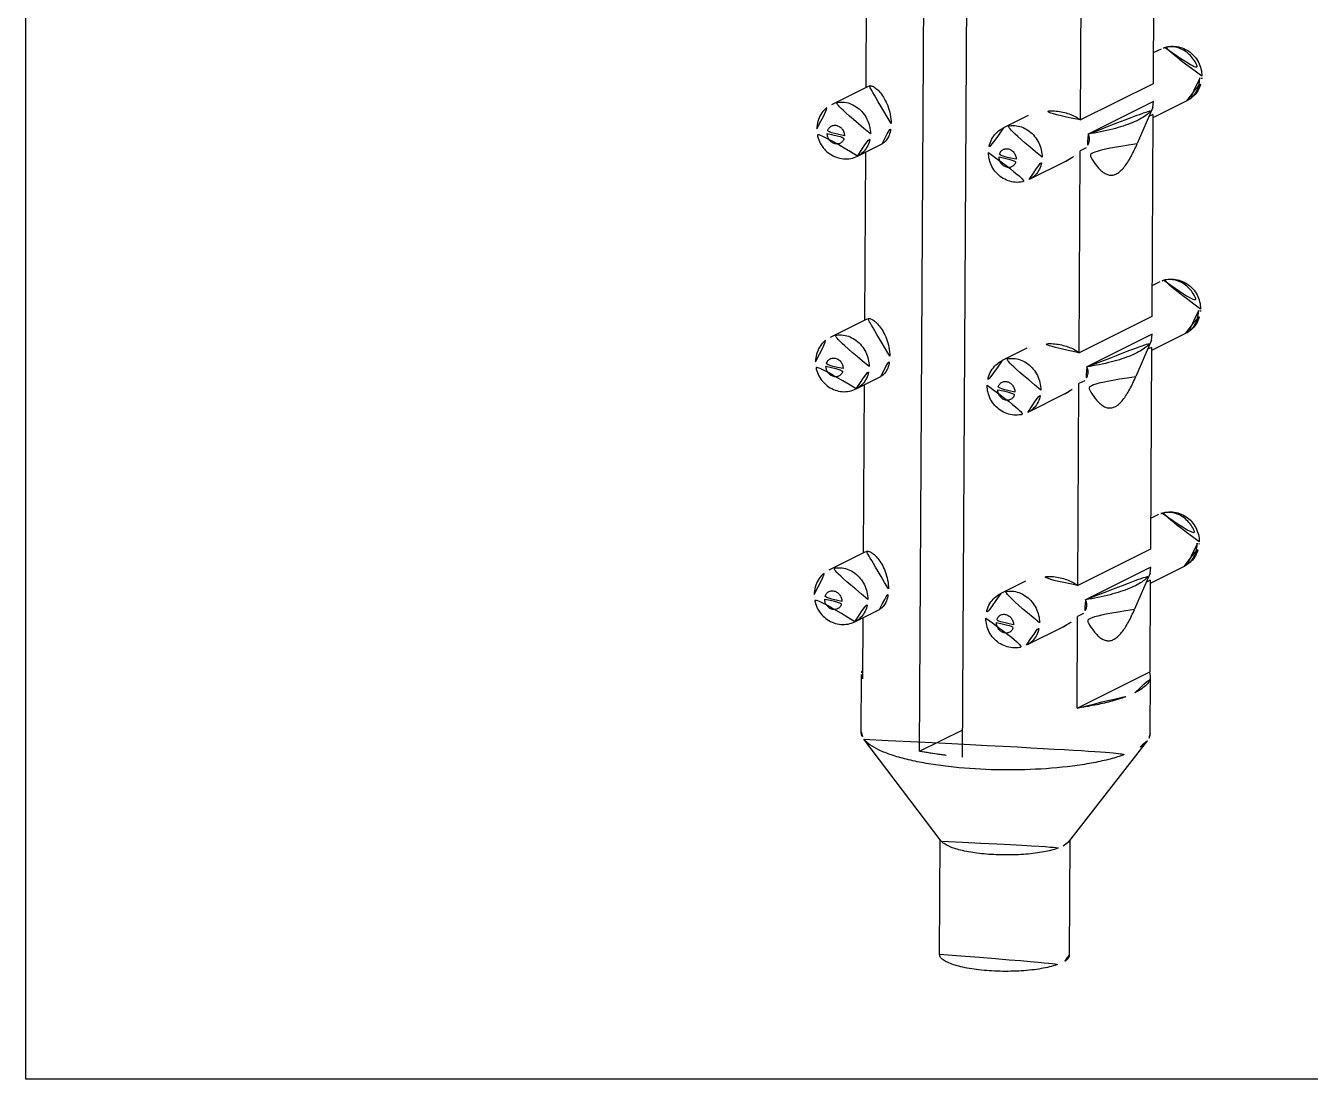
# Model space of a CAD drawing. Extents: x 16296675204 to 16296683393, y -37409618576 to -37409617244.
# Drawn here: x 16296675477.9 to 16296675504.55, y -37409618201.22 to -37409618179.35 of the extents above; entities that cross this region are included whole.
import ezdxf

# ---------------------------------------------------------------- set-up
doc = ezdxf.new("R2010")
doc.units = 0
doc.header["$LTSCALE"] = 10
doc.header["$MEASUREMENT"] = 0
doc.layers.get('0').update_dxf_attribs({"linetype": 'CONTINUOUS'})
doc.layers.add('02___PRT_ALL_AXES', color=7, linetype='CONTINUOUS')

msp = doc.modelspace()

# ---------------------------------------------------------------- linework, layer by layer
at = {"color": 7, "linetype": 'Continuous'}
for p, q in [((16296675496.44652, -37409618194.410088), (16296675496.611059, -37409618165.132957)), ((16296675497.33736, -37409618194.531776), (16296675497.50189, -37409618165.254646)), ((16296675501.30208, -37409618180.925743), (16296675499.94623, -37409618181.60347)), ((16296675501.28735, -37409618181.049347), (16296675501.30208, -37409618180.925743)), ((16296675501.287371, -37409618181.049187), (16296675500.962191, -37409618181.800568)), ((16296675501.286631, -37409618181.196327), (16296675501.20632, -37409618181.236473)), ((16296675499.90029, -37409618181.889297), (16296675499.779909, -37409618181.949471)), ((16296675501.274929, -37409618185.756943), (16296675499.919081, -37409618186.434677)), ((16296675501.26022, -37409618185.880402), (16296675500.93504, -37409618186.631767)), ((16296675501.260201, -37409618185.880569), (16296675501.274929, -37409618185.756943)), ((16296675501.25948, -37409618186.027527), (16296675501.179171, -37409618186.06768)), ((16296675499.873131, -37409618186.720512), (16296675499.75276, -37409618186.780693)), ((16296675501.24778, -37409618190.588158), (16296675499.89193, -37409618191.265892)), ((16296675501.23307, -37409618190.711609), (16296675500.907881, -37409618191.46299)), ((16296675501.233049, -37409618190.711777), (16296675501.24778, -37409618190.588158)), ((16296675501.23233, -37409618190.858742), (16296675501.15202, -37409618190.898888)), ((16296675499.84598, -37409618191.55172), (16296675499.725611, -37409618191.611893)), ((16296675495.241249, -37409618192.816032), (16296675495.26074, -37409618192.905312)), ((16296675499.71492, -37409618193.513786), (16296675501.22164, -37409618192.760643)), ((16296675501.24114, -37409618192.849907), (16296675501.22164, -37409618192.760643)), ((16296675496.44652, -37409618194.410088), (16296675497.340549, -37409618193.963203))]:
    msp.add_line(p, q, dxfattribs=at)
msp.add_lwpolyline([(16296675531.21262, -37409618201.218651), (16296675477.89625, -37409618201.218651), (16296675477.89625, -37409618118.878937), (16296675531.21262, -37409618118.878937)], close=True)
for centre, radius, start, end in [((16296675501.656969, -37409618180.238068), 0.447859, 105.0907784, 116.5407124), ((16296675501.627081, -37409618180.44368), 0.632541, 359.6900716, 3.3253834), ((16296675501.698811, -37409618180.397263), 0.604471, 354.7316924, 359.6765207), ((16296675501.62982, -37409618185.069283), 0.447859, 105.0907784, 116.5407124), ((16296675501.59993, -37409618185.274887), 0.632541, 359.6900716, 3.3253834), ((16296675501.671659, -37409618185.22847), 0.604471, 354.7316924, 359.6765207), ((16296675501.602671, -37409618189.90049), 0.447859, 105.0907784, 116.5407124), ((16296675501.572781, -37409618190.106102), 0.632541, 359.6900716, 3.3253834), ((16296675501.64451, -37409618190.059677), 0.604471, 354.7316924, 359.6765207)]:
    msp.add_arc(centre, radius, start, end, dxfattribs=at)
for points, knots in [([(16296675502.30328, -37409618180.400673), (16296675502.30356, -37409618180.350067), (16296675502.29137, -37409618180.248222), (16296675502.237009, -37409618180.104691), (16296675502.14991, -37409618179.978233), (16296675502.035139, -37409618179.876678), (16296675501.899111, -37409618179.806931), (16296675501.75005, -37409618179.774422), (16296675501.598021, -37409618179.78241), (16296675501.501659, -37409618179.815002), (16296675501.45685, -37409618179.837402)], [0, 0, 0, 0, 0.125412163, 0.251172451, 0.376846193, 0.502210914, 0.627115299, 0.751613101, 0.875868664, 1, 1, 1, 1]), ([(16296675501.540371, -37409618179.805656), (16296675501.579519, -37409618179.795097), (16296675501.66217, -37409618179.784409), (16296675501.78768, -37409618179.800743), (16296675501.90941, -37409618179.847878), (16296675502.059071, -37409618179.948753), (16296675502.203341, -37409618180.133324), (16296675502.253269, -37409618180.315536), (16296675502.25856, -37409618180.40699)], [0, 0, 0, 0, 0.114836293, 0.232872755, 0.355002748, 0.481207114, 0.740522847, 1, 1, 1, 1]), ([(16296675501.99338, -37409618180.910767), (16296675502.03611, -37409618180.88942), (16296675502.11636, -37409618180.835167), (16296675502.211451, -37409618180.725693), (16296675502.27598, -37409618180.595543), (16296675502.29632, -37409618180.500633), (16296675502.30073, -37409618180.452759)], [0, 0, 0, 0, 0.24938222, 0.499005027, 0.74905058, 1, 1, 1, 1]), ([(16296675502.259621, -37409618180.447113), (16296675502.25934, -37409618180.496307), (16296675502.24737, -37409618180.593323), (16296675502.19401, -37409618180.727028), (16296675502.108601, -37409618180.837593), (16296675502.033409, -37409618180.890747), (16296675501.99338, -37409618180.910767)], [0, 0, 0, 0, 0.26305497, 0.516337838, 0.760764768, 1, 1, 1, 1]), ([(16296675495.42535, -37409618181.595322), (16296675495.42564, -37409618181.543953), (16296675495.413441, -37409618181.439857), (16296675495.360121, -37409618181.291931), (16296675495.27511, -37409618181.159477), (16296675495.164, -37409618181.051376), (16296675495.033951, -37409618180.97496), (16296675494.893379, -37409618180.93573), (16296675494.751921, -37409618180.936951), (16296675494.66309, -37409618180.96537), (16296675494.622589, -37409618180.985626)], [0, 0, 0, 0, 0.129451959, 0.261224906, 0.393027892, 0.522644409, 0.648310085, 0.769235401, 0.885888901, 1, 1, 1, 1]), ([(16296675494.312691, -37409618181.49572), (16296675494.31299, -37409618181.443321), (16296675494.327209, -37409618181.338226), (16296675494.389469, -37409618181.192329), (16296675494.489059, -37409618181.069191), (16296675494.576031, -37409618181.008888), (16296675494.622589, -37409618180.985619)], [0, 0, 0, 0, 0.250995241, 0.50113091, 0.750689667, 1, 1, 1, 1]), ([(16296675499.94623, -37409618181.60347), (16296675500.11731, -37409618181.575607), (16296675500.361679, -37409618181.527077), (16296675500.665119, -37409618181.440163), (16296675500.853559, -37409618181.372269), (16296675501.011641, -37409618181.299461), (16296675501.137871, -37409618181.222397), (16296675501.23123, -37409618181.141701), (16296675501.27405, -37409618181.079903), (16296675501.287279, -37409618181.049347)], [0, 0, 0, 0, 0.349334638, 0.501144104, 0.635835368, 0.752632332, 0.851368115, 0.932906752, 1, 1, 1, 1]), ([(16296675494.8873, -37409618181.637482), (16296675494.887449, -37409618181.611832), (16296675494.87816, -37409618181.559776), (16296675494.839729, -37409618181.491463), (16296675494.781879, -37409618181.44062), (16296675494.712259, -37409618181.415077), (16296675494.640791, -37409618181.420021), (16296675494.5797, -37409618181.455978), (16296675494.539841, -37409618181.516144), (16296675494.531111, -37409618181.564323), (16296675494.53097, -37409618181.588799)], [0, 0, 0, 0, 0.13222119, 0.266287333, 0.39709956, 0.521213518, 0.638907507, 0.754510424, 0.873783701, 1, 1, 1, 1]), ([(16296675498.185921, -37409618181.472397), (16296675498.13937, -37409618181.495667), (16296675498.052401, -37409618181.555962), (16296675497.95281, -37409618181.679108), (16296675497.890551, -37409618181.824997), (16296675497.876329, -37409618181.930099), (16296675497.87603, -37409618181.982498)], [0, 0, 0, 0, 0.249297278, 0.498857891, 0.749003889, 1, 1, 1, 1]), ([(16296675498.988689, -37409618182.0821), (16296675498.988979, -37409618182.030731), (16296675498.97678, -37409618181.926643), (16296675498.92346, -37409618181.778709), (16296675498.838449, -37409618181.646263), (16296675498.727341, -37409618181.538147), (16296675498.59729, -37409618181.461739), (16296675498.45672, -37409618181.422508), (16296675498.31526, -37409618181.423729), (16296675498.226431, -37409618181.452148), (16296675498.18593, -37409618181.472397)], [0, 0, 0, 0, 0.129451958, 0.261224906, 0.393027891, 0.522644409, 0.648310085, 0.769235401, 0.885888901, 1, 1, 1, 1]), ([(16296675495.159121, -37409618182.05899), (16296675495.114321, -37409618182.08139), (16296675495.01795, -37409618182.113983), (16296675494.86591, -37409618182.121971), (16296675494.716829, -37409618182.089447), (16296675494.58079, -37409618182.019676), (16296675494.466009, -37409618181.918121), (16296675494.378941, -37409618181.791656), (16296675494.324579, -37409618181.64814), (16296675494.31241, -37409618181.546318), (16296675494.312691, -37409618181.49572)], [0, 0, 0, 0, 0.124126653, 0.248392657, 0.372910641, 0.497833568, 0.623206885, 0.748876612, 0.874606125, 1, 1, 1, 1]), ([(16296675494.53097, -37409618181.588799), (16296675494.530821, -37409618181.614441), (16296675494.54011, -37409618181.666496), (16296675494.578541, -37409618181.734818), (16296675494.636391, -37409618181.78566), (16296675494.706011, -37409618181.811203), (16296675494.777479, -37409618181.806259), (16296675494.83856, -37409618181.770287), (16296675494.878429, -37409618181.710136), (16296675494.887171, -37409618181.661957), (16296675494.8873, -37409618181.637482)], [0, 0, 0, 0, 0.13222119, 0.266287333, 0.39709956, 0.521213518, 0.638907507, 0.754510424, 0.873783701, 1, 1, 1, 1]), ([(16296675495.159121, -37409618182.058983), (16296675495.199141, -37409618182.038971), (16296675495.27434, -37409618181.985809), (16296675495.359739, -37409618181.875252), (16296675495.413111, -37409618181.741531), (16296675495.425079, -37409618181.644531), (16296675495.42535, -37409618181.595322)], [0, 0, 0, 0, 0.239235232, 0.483662162, 0.73694503, 1, 1, 1, 1]), ([(16296675499.94623, -37409618181.60347), (16296675499.955429, -37409618181.62294), (16296675499.97016, -37409618181.665977), (16296675499.972969, -37409618181.738861), (16296675499.94973, -37409618181.817101), (16296675499.918831, -37409618181.865608), (16296675499.90029, -37409618181.889297)], [0, 0, 0, 0, 0.211465199, 0.441327156, 0.704593952, 1, 1, 1, 1]), ([(16296675497.87603, -37409618181.982498), (16296675497.87575, -37409618182.033096), (16296675497.88793, -37409618182.134949), (16296675497.942301, -37409618182.278481), (16296675498.02939, -37409618182.404953), (16296675498.144171, -37409618182.506493), (16296675498.280199, -37409618182.576241), (16296675498.42926, -37409618182.608749), (16296675498.581289, -37409618182.600761), (16296675498.67765, -37409618182.568169), (16296675498.72246, -37409618182.545769)], [0, 0, 0, 0, 0.125412162, 0.251172451, 0.376846193, 0.502210914, 0.627115299, 0.751613101, 0.875868664, 1, 1, 1, 1]), ([(16296675498.45064, -37409618182.124252), (16296675498.450781, -37409618182.09861), (16296675498.44149, -37409618182.046547), (16296675498.40307, -37409618181.978241), (16296675498.345209, -37409618181.927399), (16296675498.2756, -37409618181.901863), (16296675498.20413, -37409618181.906799), (16296675498.14304, -37409618181.942757), (16296675498.10318, -37409618182.002922), (16296675498.09444, -37409618182.051102), (16296675498.094311, -37409618182.075577)], [0, 0, 0, 0, 0.132221257, 0.26628734, 0.397099522, 0.521213448, 0.638907473, 0.75451043, 0.873783761, 1, 1, 1, 1]), ([(16296675500.960051, -37409618181.805527), (16296675500.92153, -37409618181.894608), (16296675500.861151, -37409618182.023438), (16296675500.768471, -37409618182.1819), (16296675500.697189, -37409618182.282898), (16296675500.62248, -37409618182.364937), (16296675500.5445, -37409618182.423752), (16296675500.46372, -37409618182.455338), (16296675500.3834, -37409618182.456581), (16296675500.30839, -37409618182.431313), (16296675500.239389, -37409618182.38623), (16296675500.174999, -37409618182.326134), (16296675500.09198, -37409618182.227379), (16296675499.998011, -37409618182.081291), (16296675499.93244, -37409618181.955521), (16296675499.90029, -37409618181.889297)], [0, 0, 0, 0, 0.173087809, 0.253248541, 0.327149648, 0.39319113, 0.450410232, 0.499910326, 0.545212741, 0.590633428, 0.638989322, 0.691185098, 0.747191114, 0.868708797, 1, 1, 1, 1]), ([(16296675498.094311, -37409618182.075577), (16296675498.09416, -37409618182.101219), (16296675498.103451, -37409618182.153282), (16296675498.14188, -37409618182.221603), (16296675498.19973, -37409618182.272438), (16296675498.26935, -37409618182.297974), (16296675498.34082, -37409618182.29303), (16296675498.401899, -37409618182.257072), (16296675498.441771, -37409618182.196907), (16296675498.4505, -37409618182.148743), (16296675498.45064, -37409618182.124252)], [0, 0, 0, 0, 0.132221257, 0.26628734, 0.397099522, 0.521213448, 0.638907473, 0.75451043, 0.873783761, 1, 1, 1, 1]), ([(16296675498.72246, -37409618182.545761), (16296675498.76248, -37409618182.525749), (16296675498.837681, -37409618182.472588), (16296675498.92308, -37409618182.36203), (16296675498.97645, -37409618182.22831), (16296675498.98842, -37409618182.13131), (16296675498.988689, -37409618182.0821)], [0, 0, 0, 0, 0.239235232, 0.483662162, 0.73694503, 1, 1, 1, 1]), ([(16296675502.276119, -37409618185.23188), (16296675502.276409, -37409618185.181267), (16296675502.264219, -37409618185.079437), (16296675502.20986, -37409618184.935898), (16296675502.122761, -37409618184.809433), (16296675502.00799, -37409618184.707893), (16296675501.87195, -37409618184.638138), (16296675501.7229, -37409618184.605629), (16296675501.570869, -37409618184.613617), (16296675501.474501, -37409618184.646217), (16296675501.429701, -37409618184.66861)], [0, 0, 0, 0, 0.125412163, 0.251172451, 0.376846193, 0.502210914, 0.627115299, 0.751613101, 0.875868664, 1, 1, 1, 1]), ([(16296675501.51322, -37409618184.636864), (16296675501.552361, -37409618184.626312), (16296675501.635019, -37409618184.615623), (16296675501.760521, -37409618184.631943), (16296675501.882259, -37409618184.679092), (16296675502.031919, -37409618184.779953), (16296675502.176189, -37409618184.964531), (16296675502.22611, -37409618185.146744), (16296675502.231409, -37409618185.238197)], [0, 0, 0, 0, 0.114836293, 0.232872755, 0.355002748, 0.481207114, 0.740522847, 1, 1, 1, 1]), ([(16296675501.96623, -37409618185.741982), (16296675502.008961, -37409618185.720627), (16296675502.089211, -37409618185.666367), (16296675502.184299, -37409618185.556892), (16296675502.248831, -37409618185.426758), (16296675502.269171, -37409618185.331833), (16296675502.273581, -37409618185.283974)], [0, 0, 0, 0, 0.24938222, 0.499005027, 0.74905058, 1, 1, 1, 1]), ([(16296675502.23247, -37409618185.278313), (16296675502.232189, -37409618185.327522), (16296675502.220221, -37409618185.424522), (16296675502.166849, -37409618185.558243), (16296675502.08145, -37409618185.6688), (16296675502.00625, -37409618185.721962), (16296675501.96623, -37409618185.741966)], [0, 0, 0, 0, 0.26305497, 0.516337838, 0.760764768, 1, 1, 1, 1]), ([(16296675494.28554, -37409618186.326927), (16296675494.285839, -37409618186.274529), (16296675494.30006, -37409618186.169441), (16296675494.36232, -37409618186.023537), (16296675494.46191, -37409618185.900398), (16296675494.54888, -37409618185.840103), (16296675494.59543, -37409618185.816833)], [0, 0, 0, 0, 0.250995241, 0.50113091, 0.750689667, 1, 1, 1, 1]), ([(16296675495.398199, -37409618186.426537), (16296675495.398491, -37409618186.37516), (16296675495.38629, -37409618186.271057), (16296675495.33297, -37409618186.123154), (16296675495.247959, -37409618185.990677), (16296675495.13685, -37409618185.882591), (16296675495.0068, -37409618185.806168), (16296675494.86623, -37409618185.766937), (16296675494.72477, -37409618185.768173), (16296675494.635941, -37409618185.796593), (16296675494.59544, -37409618185.816833)], [0, 0, 0, 0, 0.129451959, 0.261224906, 0.393027892, 0.522644409, 0.648310085, 0.769235401, 0.885888901, 1, 1, 1, 1]), ([(16296675499.919081, -37409618186.434677), (16296675500.09016, -37409618186.406822), (16296675500.33452, -37409618186.358276), (16296675500.63797, -37409618186.271362), (16296675500.82641, -37409618186.203484), (16296675500.984489, -37409618186.130676), (16296675501.11072, -37409618186.053619), (16296675501.204081, -37409618185.972908), (16296675501.246901, -37409618185.911118), (16296675501.26013, -37409618185.880569)], [0, 0, 0, 0, 0.349334638, 0.501144104, 0.635835368, 0.752632332, 0.851368115, 0.932906752, 1, 1, 1, 1]), ([(16296675494.860149, -37409618186.468689), (16296675494.860291, -37409618186.443047), (16296675494.851, -37409618186.390991), (16296675494.81258, -37409618186.32267), (16296675494.754721, -37409618186.271828), (16296675494.68511, -37409618186.2463), (16296675494.61364, -37409618186.251244), (16296675494.552549, -37409618186.287193), (16296675494.51269, -37409618186.347351), (16296675494.50395, -37409618186.395531), (16296675494.50382, -37409618186.420013)], [0, 0, 0, 0, 0.13222119, 0.266287333, 0.39709956, 0.521213518, 0.638907507, 0.754510424, 0.873783701, 1, 1, 1, 1]), ([(16296675498.96154, -37409618186.913307), (16296675498.96183, -37409618186.861938), (16296675498.949631, -37409618186.757843), (16296675498.896311, -37409618186.609917), (16296675498.8113, -37409618186.477463), (16296675498.70019, -37409618186.36937), (16296675498.570141, -37409618186.292953), (16296675498.429569, -37409618186.253723), (16296675498.288111, -37409618186.254936), (16296675498.19928, -37409618186.283363), (16296675498.158779, -37409618186.303612)], [0, 0, 0, 0, 0.129451958, 0.261224906, 0.393027891, 0.522644409, 0.648310085, 0.769235401, 0.885888901, 1, 1, 1, 1]), ([(16296675495.131969, -37409618186.890213), (16296675495.08716, -37409618186.912598), (16296675494.990801, -37409618186.945198), (16296675494.838751, -37409618186.953178), (16296675494.68968, -37409618186.920662), (16296675494.55364, -37409618186.850891), (16296675494.43886, -37409618186.749336), (16296675494.351789, -37409618186.622871), (16296675494.29743, -37409618186.479347), (16296675494.285259, -37409618186.377533), (16296675494.28554, -37409618186.326927)], [0, 0, 0, 0, 0.124126653, 0.248392657, 0.372910641, 0.497833568, 0.623206885, 0.748876612, 0.874606125, 1, 1, 1, 1]), ([(16296675494.50382, -37409618186.420013), (16296675494.50367, -37409618186.445663), (16296675494.51296, -37409618186.497711), (16296675494.55139, -37409618186.566017), (16296675494.60924, -37409618186.616867), (16296675494.67886, -37409618186.642403), (16296675494.75033, -37409618186.637466), (16296675494.811411, -37409618186.601509), (16296675494.85128, -37409618186.541344), (16296675494.86001, -37409618186.493156), (16296675494.860149, -37409618186.468689)], [0, 0, 0, 0, 0.13222119, 0.266287333, 0.39709956, 0.521213518, 0.638907507, 0.754510424, 0.873783701, 1, 1, 1, 1]), ([(16296675495.131969, -37409618186.890198), (16296675495.171989, -37409618186.870193), (16296675495.24719, -37409618186.817017), (16296675495.33259, -37409618186.706459), (16296675495.38596, -37409618186.572746), (16296675495.39793, -37409618186.475739), (16296675495.398199, -37409618186.426537)], [0, 0, 0, 0, 0.239235232, 0.483662162, 0.73694503, 1, 1, 1, 1]), ([(16296675498.15877, -37409618186.303596), (16296675498.112221, -37409618186.326881), (16296675498.025249, -37409618186.387169), (16296675497.925659, -37409618186.510307), (16296675497.8634, -37409618186.656212), (16296675497.849171, -37409618186.761307), (16296675497.848881, -37409618186.813713)], [0, 0, 0, 0, 0.249297278, 0.498857891, 0.749003889, 1, 1, 1, 1]), ([(16296675499.919081, -37409618186.434677), (16296675499.92827, -37409618186.454147), (16296675499.94301, -37409618186.497192), (16296675499.94582, -37409618186.570068), (16296675499.922581, -37409618186.648308), (16296675499.89167, -37409618186.696823), (16296675499.873131, -37409618186.720512)], [0, 0, 0, 0, 0.211465199, 0.441327156, 0.704593952, 1, 1, 1, 1]), ([(16296675497.848881, -37409618186.813713), (16296675497.848591, -37409618186.864319), (16296675497.860781, -37409618186.966164), (16296675497.91514, -37409618187.109688), (16296675498.002239, -37409618187.23616), (16296675498.11702, -37409618187.3377), (16296675498.25305, -37409618187.407448), (16296675498.402109, -37409618187.439957), (16296675498.55414, -37409618187.431969), (16296675498.650499, -37409618187.399384), (16296675498.695311, -37409618187.376984)], [0, 0, 0, 0, 0.125412162, 0.251172451, 0.376846193, 0.502210914, 0.627115299, 0.751613101, 0.875868664, 1, 1, 1, 1]), ([(16296675498.423491, -37409618186.955467), (16296675498.42363, -37409618186.929817), (16296675498.414339, -37409618186.877769), (16296675498.375919, -37409618186.809448), (16296675498.31806, -37409618186.758614), (16296675498.24844, -37409618186.73307), (16296675498.17697, -37409618186.738007), (16296675498.115891, -37409618186.773972), (16296675498.076031, -37409618186.834129), (16296675498.067289, -37409618186.882309), (16296675498.06716, -37409618186.906792)], [0, 0, 0, 0, 0.132221257, 0.26628734, 0.397099522, 0.521213448, 0.638907473, 0.75451043, 0.873783761, 1, 1, 1, 1]), ([(16296675500.932899, -37409618186.636742), (16296675500.894381, -37409618186.725822), (16296675500.834, -37409618186.854652), (16296675500.74131, -37409618187.013107), (16296675500.670031, -37409618187.114113), (16296675500.595329, -37409618187.196152), (16296675500.517349, -37409618187.254967), (16296675500.436569, -37409618187.286552), (16296675500.356251, -37409618187.287788), (16296675500.28124, -37409618187.26252), (16296675500.21224, -37409618187.217438), (16296675500.14785, -37409618187.157341), (16296675500.064831, -37409618187.058594), (16296675499.97085, -37409618186.912498), (16296675499.905291, -37409618186.786728), (16296675499.873131, -37409618186.720512)], [0, 0, 0, 0, 0.173087809, 0.253248541, 0.327149648, 0.39319113, 0.450410232, 0.499910326, 0.545212741, 0.590633428, 0.638989322, 0.691185098, 0.747191114, 0.868708797, 1, 1, 1, 1]), ([(16296675498.06716, -37409618186.906792), (16296675498.067011, -37409618186.932426), (16296675498.0763, -37409618186.984489), (16296675498.114731, -37409618187.052803), (16296675498.172581, -37409618187.103653), (16296675498.242201, -37409618187.129181), (16296675498.313669, -37409618187.124237), (16296675498.37475, -37409618187.088287), (16296675498.414619, -37409618187.028122), (16296675498.423349, -37409618186.979942), (16296675498.423491, -37409618186.955467)], [0, 0, 0, 0, 0.132221257, 0.26628734, 0.397099522, 0.521213448, 0.638907473, 0.75451043, 0.873783761, 1, 1, 1, 1]), ([(16296675498.695299, -37409618187.376984), (16296675498.735331, -37409618187.356956), (16296675498.81053, -37409618187.303802), (16296675498.895929, -37409618187.193237), (16296675498.949301, -37409618187.059517), (16296675498.961269, -37409618186.962517), (16296675498.96154, -37409618186.913307)], [0, 0, 0, 0, 0.239235232, 0.483662162, 0.73694503, 1, 1, 1, 1]), ([(16296675502.24897, -37409618190.063103), (16296675502.24926, -37409618190.012489), (16296675502.23707, -37409618189.910637), (16296675502.182711, -37409618189.767113), (16296675502.09561, -37409618189.640648), (16296675501.980841, -37409618189.539101), (16296675501.844801, -37409618189.469353), (16296675501.695749, -37409618189.436836), (16296675501.54372, -37409618189.444832), (16296675501.44735, -37409618189.477417), (16296675501.40255, -37409618189.499817)], [0, 0, 0, 0, 0.125412163, 0.251172451, 0.376846193, 0.502210914, 0.627115299, 0.751613101, 0.875868664, 1, 1, 1, 1]), ([(16296675501.486071, -37409618189.468079), (16296675501.525209, -37409618189.457527), (16296675501.60787, -37409618189.446831), (16296675501.73337, -37409618189.463158), (16296675501.85511, -37409618189.5103), (16296675502.00477, -37409618189.611168), (16296675502.14904, -37409618189.795738), (16296675502.198959, -37409618189.977959), (16296675502.20426, -37409618190.069412)], [0, 0, 0, 0, 0.114836293, 0.232872755, 0.355002748, 0.481207114, 0.740522847, 1, 1, 1, 1]), ([(16296675501.939079, -37409618190.573196), (16296675501.9818, -37409618190.551842), (16296675502.062059, -37409618190.497589), (16296675502.15715, -37409618190.388107), (16296675502.22167, -37409618190.257973), (16296675502.24202, -37409618190.16304), (16296675502.246429, -37409618190.115181)], [0, 0, 0, 0, 0.24938222, 0.499005027, 0.74905058, 1, 1, 1, 1]), ([(16296675502.205311, -37409618190.109528), (16296675502.20504, -37409618190.15873), (16296675502.193069, -37409618190.255737), (16296675502.1397, -37409618190.38945), (16296675502.0543, -37409618190.500023), (16296675501.979099, -37409618190.553177), (16296675501.939079, -37409618190.573189)], [0, 0, 0, 0, 0.26305497, 0.516337838, 0.760764768, 1, 1, 1, 1]), ([(16296675494.25839, -37409618191.158142), (16296675494.25868, -37409618191.105743), (16296675494.272909, -37409618191.000648), (16296675494.335171, -37409618190.854752), (16296675494.434759, -37409618190.731613), (16296675494.521721, -37409618190.67131), (16296675494.568279, -37409618190.648041)], [0, 0, 0, 0, 0.250995241, 0.50113091, 0.750689667, 1, 1, 1, 1]), ([(16296675495.37105, -37409618191.257736), (16296675495.37134, -37409618191.206367), (16296675495.35914, -37409618191.10228), (16296675495.30582, -37409618190.954353), (16296675495.22081, -37409618190.821899), (16296675495.109699, -37409618190.713799), (16296675494.979639, -37409618190.637367), (16296675494.839081, -37409618190.598152), (16296675494.69762, -37409618190.599373), (16296675494.608789, -37409618190.627792), (16296675494.568291, -37409618190.648048)], [0, 0, 0, 0, 0.129451959, 0.261224906, 0.393027892, 0.522644409, 0.648310085, 0.769235401, 0.885888901, 1, 1, 1, 1]), ([(16296675499.89193, -37409618191.265892), (16296675500.063, -37409618191.238029), (16296675500.307369, -37409618191.189499), (16296675500.610821, -37409618191.102577), (16296675500.799259, -37409618191.034683), (16296675500.95734, -37409618190.961884), (16296675501.08357, -37409618190.884827), (16296675501.176929, -37409618190.804123), (16296675501.219749, -37409618190.742317), (16296675501.232981, -37409618190.711777)], [0, 0, 0, 0, 0.349334638, 0.501144104, 0.635835368, 0.752632332, 0.851368115, 0.932906752, 1, 1, 1, 1]), ([(16296675494.833, -37409618191.299896), (16296675494.833139, -37409618191.274246), (16296675494.823851, -37409618191.222198), (16296675494.785431, -37409618191.153877), (16296675494.72757, -37409618191.103027), (16296675494.657949, -37409618191.077507), (16296675494.586479, -37409618191.082443), (16296675494.5254, -37409618191.118401), (16296675494.48554, -37409618191.178574), (16296675494.476801, -37409618191.226753), (16296675494.476669, -37409618191.251221)], [0, 0, 0, 0, 0.13222119, 0.266287333, 0.39709956, 0.521213518, 0.638907507, 0.754510424, 0.873783701, 1, 1, 1, 1]), ([(16296675498.934389, -37409618191.744522), (16296675498.934681, -37409618191.693153), (16296675498.92248, -37409618191.589058), (16296675498.86916, -37409618191.441132), (16296675498.784149, -37409618191.308678), (16296675498.67304, -37409618191.200577), (16296675498.54298, -37409618191.124153), (16296675498.40242, -37409618191.08493), (16296675498.26096, -37409618191.086151), (16296675498.172131, -37409618191.114571), (16296675498.13163, -37409618191.134827)], [0, 0, 0, 0, 0.129451958, 0.261224906, 0.393027891, 0.522644409, 0.648310085, 0.769235401, 0.885888901, 1, 1, 1, 1]), ([(16296675495.10482, -37409618191.721413), (16296675495.060011, -37409618191.743813), (16296675494.96365, -37409618191.776413), (16296675494.8116, -37409618191.784393), (16296675494.662531, -37409618191.751877), (16296675494.526489, -37409618191.682114), (16296675494.411711, -37409618191.580544), (16296675494.324631, -37409618191.454079), (16296675494.270281, -37409618191.310562), (16296675494.258101, -37409618191.20874), (16296675494.25839, -37409618191.158142)], [0, 0, 0, 0, 0.124126653, 0.248392657, 0.372910641, 0.497833568, 0.623206885, 0.748876612, 0.874606125, 1, 1, 1, 1]), ([(16296675494.476669, -37409618191.251221), (16296675494.476521, -37409618191.276863), (16296675494.485809, -37409618191.328918), (16296675494.52424, -37409618191.39724), (16296675494.58209, -37409618191.448082), (16296675494.651711, -37409618191.473618), (16296675494.723181, -37409618191.468674), (16296675494.78426, -37409618191.432716), (16296675494.824129, -37409618191.372559), (16296675494.832861, -37409618191.324379), (16296675494.833, -37409618191.299896)], [0, 0, 0, 0, 0.13222119, 0.266287333, 0.39709956, 0.521213518, 0.638907507, 0.754510424, 0.873783701, 1, 1, 1, 1]), ([(16296675495.104811, -37409618191.721413), (16296675495.14484, -37409618191.701393), (16296675495.220039, -37409618191.648232), (16296675495.305441, -37409618191.537666), (16296675495.35881, -37409618191.403954), (16296675495.37077, -37409618191.306953), (16296675495.37105, -37409618191.257736)], [0, 0, 0, 0, 0.239235232, 0.483662162, 0.73694503, 1, 1, 1, 1]), ([(16296675498.13162, -37409618191.134819), (16296675498.08507, -37409618191.158089), (16296675497.9981, -37409618191.218384), (16296675497.89851, -37409618191.341522), (16296675497.83625, -37409618191.487427), (16296675497.82202, -37409618191.592506), (16296675497.82173, -37409618191.64492)], [0, 0, 0, 0, 0.249297278, 0.498857891, 0.749003889, 1, 1, 1, 1]), ([(16296675499.89193, -37409618191.265892), (16296675499.901119, -37409618191.285362), (16296675499.91585, -37409618191.3284), (16296675499.918671, -37409618191.401283), (16296675499.89543, -37409618191.479523), (16296675499.864519, -37409618191.52803), (16296675499.84598, -37409618191.55172)], [0, 0, 0, 0, 0.211465199, 0.441327156, 0.704593952, 1, 1, 1, 1]), ([(16296675498.396339, -37409618191.786667), (16296675498.396481, -37409618191.761032), (16296675498.38719, -37409618191.708977), (16296675498.348761, -37409618191.640663), (16296675498.290911, -37409618191.589813), (16296675498.221291, -37409618191.564293), (16296675498.14982, -37409618191.569221), (16296675498.088739, -37409618191.605179), (16296675498.04888, -37409618191.665337), (16296675498.04014, -37409618191.713516), (16296675498.040001, -37409618191.737999)], [0, 0, 0, 0, 0.132221257, 0.26628734, 0.397099522, 0.521213448, 0.638907473, 0.75451043, 0.873783761, 1, 1, 1, 1]), ([(16296675500.905741, -37409618191.467949), (16296675500.867229, -37409618191.55703), (16296675500.80685, -37409618191.68586), (16296675500.714161, -37409618191.844307), (16296675500.642879, -37409618191.94532), (16296675500.568171, -37409618192.027359), (16296675500.4902, -37409618192.086166), (16296675500.40942, -37409618192.11776), (16296675500.3291, -37409618192.119003), (16296675500.254089, -37409618192.093727), (16296675500.185089, -37409618192.048653), (16296675500.120701, -37409618191.988564), (16296675500.03768, -37409618191.889801), (16296675499.943701, -37409618191.743713), (16296675499.878139, -37409618191.617943), (16296675499.84598, -37409618191.55172)], [0, 0, 0, 0, 0.173087809, 0.253248541, 0.327149648, 0.39319113, 0.450410232, 0.499910326, 0.545212741, 0.590633428, 0.638989322, 0.691185098, 0.747191114, 0.868708797, 1, 1, 1, 1]), ([(16296675497.82173, -37409618191.64492), (16296675497.82144, -37409618191.695534), (16296675497.83363, -37409618191.797371), (16296675497.887991, -37409618191.940903), (16296675497.97509, -37409618192.067368), (16296675498.08987, -37409618192.168907), (16296675498.225901, -37409618192.238663), (16296675498.37495, -37409618192.271172), (16296675498.526991, -37409618192.263184), (16296675498.62335, -37409618192.230591), (16296675498.668159, -37409618192.208191)], [0, 0, 0, 0, 0.125412162, 0.251172451, 0.376846193, 0.502210914, 0.627115299, 0.751613101, 0.875868664, 1, 1, 1, 1]), ([(16296675498.040001, -37409618191.737999), (16296675498.03986, -37409618191.763641), (16296675498.04915, -37409618191.815697), (16296675498.08758, -37409618191.884018), (16296675498.14543, -37409618191.93486), (16296675498.21505, -37409618191.960388), (16296675498.28652, -37409618191.955452), (16296675498.347601, -37409618191.919487), (16296675498.387461, -37409618191.859337), (16296675498.3962, -37409618191.811157), (16296675498.396339, -37409618191.786667)], [0, 0, 0, 0, 0.132221257, 0.26628734, 0.397099522, 0.521213448, 0.638907473, 0.75451043, 0.873783761, 1, 1, 1, 1]), ([(16296675498.66815, -37409618192.208183), (16296675498.708179, -37409618192.188171), (16296675498.783381, -37409618192.13501), (16296675498.86878, -37409618192.024452), (16296675498.92215, -37409618191.890732), (16296675498.934111, -37409618191.793732), (16296675498.934389, -37409618191.744522)], [0, 0, 0, 0, 0.239235232, 0.483662162, 0.73694503, 1, 1, 1, 1]), ([(16296675495.25391, -37409618192.746353), (16296675495.25186, -37409618192.75206), (16296675495.24473, -37409618192.774643), (16296675495.24135, -37409618192.798431), (16296675495.24124, -37409618192.816032)], [0, 0, 0, 0, 0.256459594, 1, 1, 1, 1]), ([(16296675500.9137, -37409618193.198059), (16296675500.962469, -37409618193.173683), (16296675501.049129, -37409618193.124657), (16296675501.155199, -37409618193.039169), (16296675501.223591, -37409618192.948433), (16296675501.240959, -37409618192.880898), (16296675501.24114, -37409618192.849907)], [0, 0, 0, 0, 0.327708956, 0.596202456, 0.81381354, 1, 1, 1, 1]), ([(16296675499.71492, -37409618193.513786), (16296675499.83721, -37409618193.496658), (16296675500.069189, -37409618193.458702), (16296675500.39394, -37409618193.38633), (16296675500.673161, -37409618193.302742), (16296675500.840151, -37409618193.234818), (16296675500.9137, -37409618193.198059)], [0, 0, 0, 0, 0.297779508, 0.566554725, 0.801727028, 1, 1, 1, 1]), ([(16296675496.44652, -37409618194.410088), (16296675496.58786, -37409618194.437881), (16296675496.883989, -37409618194.485939), (16296675497.182159, -37409618194.518417), (16296675497.33736, -37409618194.531776)], [0, 0, 0, 0, 0.480442195, 1, 1, 1, 1])]:
    msp.add_open_spline(points, degree=3, knots=knots, dxfattribs=at)
at = {"layer": '02___PRT_ALL_AXES', "color": 7, "linetype": 'Continuous'}
for p, q in [((16296675501.313789, -37409618176.365112), (16296675501.290239, -37409618180.555389)), ((16296675495.34931, -37409618177.146294), (16296675495.32972, -37409618180.632156)), ((16296675499.78351, -37409618181.30854), (16296675499.80706, -37409618177.118263)), ((16296675501.45685, -37409618179.837402), (16296675501.29381, -37409618179.918892)), ((16296675494.622589, -37409618180.985619), (16296675495.38537, -37409618180.60434)), ((16296675501.290239, -37409618180.555389), (16296675499.78351, -37409618181.30854)), ((16296675501.99338, -37409618180.910767), (16296675501.286249, -37409618181.264236)), ((16296675498.69849, -37409618181.216187), (16296675498.185921, -37409618181.472397)), ((16296675501.286631, -37409618181.196327), (16296675501.263081, -37409618185.386597)), ((16296675495.159121, -37409618182.05899), (16296675495.67181, -37409618181.802719)), ((16296675495.322161, -37409618181.977501), (16296675495.30257, -37409618185.463364)), ((16296675499.756359, -37409618186.139748), (16296675499.779909, -37409618181.949471)), ((16296675499.485229, -37409618182.16449), (16296675498.72246, -37409618182.545769)), ((16296675501.429701, -37409618184.66861), (16296675501.266661, -37409618184.750107)), ((16296675494.59543, -37409618185.816833), (16296675495.358219, -37409618185.435547)), ((16296675501.263081, -37409618185.386597), (16296675499.756359, -37409618186.139748)), ((16296675501.96623, -37409618185.741982), (16296675501.2591, -37409618186.095451)), ((16296675498.671341, -37409618186.047401), (16296675498.15877, -37409618186.303596)), ((16296675501.25948, -37409618186.027527), (16296675501.235929, -37409618190.217812)), ((16296675495.131969, -37409618186.890213), (16296675495.644661, -37409618186.633926)), ((16296675495.29501, -37409618186.808708), (16296675495.27541, -37409618190.294579)), ((16296675499.72921, -37409618190.970963), (16296675499.75276, -37409618186.780693)), ((16296675499.45808, -37409618186.995697), (16296675498.695311, -37409618187.376984)), ((16296675501.40255, -37409618189.499817), (16296675501.23951, -37409618189.581306)), ((16296675494.568279, -37409618190.648041), (16296675495.33106, -37409618190.266747)), ((16296675501.235929, -37409618190.217812), (16296675499.72921, -37409618190.970963)), ((16296675501.939079, -37409618190.573196), (16296675501.231951, -37409618190.926659)), ((16296675498.64419, -37409618190.878609), (16296675498.13162, -37409618191.134819)), ((16296675501.23233, -37409618190.858742), (16296675501.22164, -37409618192.760643)), ((16296675495.10482, -37409618191.721413), (16296675495.61751, -37409618191.465141)), ((16296675499.71492, -37409618193.513786), (16296675499.725611, -37409618191.611893)), ((16296675495.267851, -37409618191.639923), (16296675495.26074, -37409618192.905312)), ((16296675499.430929, -37409618191.826912), (16296675498.668159, -37409618192.208191)), ((16296675495.234541, -37409618194.009048), (16296675495.24124, -37409618192.816116)), ((16296675501.23444, -37409618194.04277), (16296675501.24114, -37409618192.849831)), ((16296675496.89752, -37409618196.274887), (16296675495.290779, -37409618194.159401)), ((16296675499.546089, -37409618196.28978), (16296675501.17651, -37409618194.192467)), ((16296675496.858629, -37409618198.622841), (16296675496.872009, -37409618196.241318)), ((16296675499.546089, -37409618196.28978), (16296675499.42481, -37409618196.379112)), ((16296675499.55859, -37409618198.638023), (16296675499.57197, -37409618196.256493))]:
    msp.add_line(p, q, dxfattribs=at)
for points, knots in [([(16296675495.855431, -37409618181.380341), (16296675495.85578, -37409618181.318253), (16296675495.84317, -37409618181.194328), (16296675495.793011, -37409618181.020912), (16296675495.72213, -37409618180.871117), (16296675495.64299, -37409618180.753578), (16296675495.565809, -37409618180.670219), (16296675495.50375, -37409618180.623711), (16296675495.45941, -37409618180.603577), (16296675495.43166, -37409618180.596657), (16296675495.40661, -37409618180.596497), (16296675495.391569, -37409618180.601181), (16296675495.384979, -37409618180.60453)], [0, 0, 0, 0, 0.188908674, 0.376073293, 0.54675457, 0.691061789, 0.805447283, 0.891159386, 0.924666629, 0.953027635, 0.977533432, 1, 1, 1, 1]), ([(16296675499.78351, -37409618181.30854), (16296675499.714741, -37409618181.254311), (16296675499.592791, -37409618181.19355), (16296675499.419279, -37409618181.144043), (16296675499.133881, -37409618181.09729), (16296675498.873529, -37409618181.128761), (16296675498.69733, -37409618181.216766)], [0, 0, 0, 0, 0.232176021, 0.353206422, 0.477864579, 1, 1, 1, 1]), ([(16296675495.67017, -37409618181.803543), (16296675495.728291, -37409618181.774544), (16296675495.799391, -37409618181.678291), (16296675495.84605, -37409618181.526314), (16296675495.85515, -37409618181.430847), (16296675495.855431, -37409618181.380341)], [0, 0, 0, 0, 0.406664804, 0.683745555, 1, 1, 1, 1]), ([(16296675499.48679, -37409618182.163719), (16296675499.513821, -37409618182.150146), (16296675499.62005, -37409618182.091522), (16296675499.71736, -37409618182.015709), (16296675499.779909, -37409618181.949471)], [0, 0, 0, 0, 0.249256891, 1, 1, 1, 1]), ([(16296675495.828279, -37409618186.211563), (16296675495.82863, -37409618186.14946), (16296675495.81601, -37409618186.025543), (16296675495.76586, -37409618185.852119), (16296675495.694981, -37409618185.702316), (16296675495.615841, -37409618185.584793), (16296675495.53866, -37409618185.501427), (16296675495.476601, -37409618185.454933), (16296675495.432261, -37409618185.434776), (16296675495.40451, -37409618185.427879), (16296675495.379459, -37409618185.427711), (16296675495.36441, -37409618185.432404), (16296675495.35783, -37409618185.435738)], [0, 0, 0, 0, 0.188908674, 0.376073293, 0.54675457, 0.691061789, 0.805447283, 0.891159386, 0.924666629, 0.953027635, 0.977533432, 1, 1, 1, 1]), ([(16296675499.756359, -37409618186.139748), (16296675499.68759, -37409618186.085533), (16296675499.565639, -37409618186.024773), (16296675499.39213, -37409618185.97525), (16296675499.10673, -37409618185.928497), (16296675498.846371, -37409618185.959969), (16296675498.670179, -37409618186.047989)], [0, 0, 0, 0, 0.232176021, 0.353206422, 0.477864579, 1, 1, 1, 1]), ([(16296675495.643009, -37409618186.634743), (16296675495.701139, -37409618186.605743), (16296675495.77224, -37409618186.509506), (16296675495.818899, -37409618186.357521), (16296675495.827999, -37409618186.26207), (16296675495.828279, -37409618186.211563)], [0, 0, 0, 0, 0.406664804, 0.683745555, 1, 1, 1, 1]), ([(16296675499.459641, -37409618186.994926), (16296675499.48667, -37409618186.981361), (16296675499.59289, -37409618186.922729), (16296675499.69021, -37409618186.846916), (16296675499.75276, -37409618186.780693)], [0, 0, 0, 0, 0.249256891, 1, 1, 1, 1]), ([(16296675495.80113, -37409618191.042763), (16296675495.801479, -37409618190.980667), (16296675495.78886, -37409618190.856743), (16296675495.73871, -37409618190.683327), (16296675495.66783, -37409618190.533539), (16296675495.58869, -37409618190.416), (16296675495.511511, -37409618190.332642), (16296675495.44945, -37409618190.286133), (16296675495.405109, -37409618190.265999), (16296675495.377359, -37409618190.259087), (16296675495.35231, -37409618190.258926), (16296675495.337259, -37409618190.263603), (16296675495.330681, -37409618190.266953)], [0, 0, 0, 0, 0.188908674, 0.376073293, 0.54675457, 0.691061789, 0.805447283, 0.891159386, 0.924666629, 0.953027635, 0.977533432, 1, 1, 1, 1]), ([(16296675499.72921, -37409618190.970963), (16296675499.660431, -37409618190.916733), (16296675499.53849, -37409618190.855972), (16296675499.364981, -37409618190.806458), (16296675499.07958, -37409618190.759712), (16296675498.81922, -37409618190.791183), (16296675498.64303, -37409618190.879204)], [0, 0, 0, 0, 0.232176021, 0.353206422, 0.477864579, 1, 1, 1, 1]), ([(16296675495.61586, -37409618191.46595), (16296675495.673981, -37409618191.436951), (16296675495.74509, -37409618191.340714), (16296675495.79175, -37409618191.188728), (16296675495.80085, -37409618191.093277), (16296675495.80113, -37409618191.042763)], [0, 0, 0, 0, 0.406664804, 0.683745555, 1, 1, 1, 1]), ([(16296675499.432489, -37409618191.826134), (16296675499.45952, -37409618191.812569), (16296675499.565741, -37409618191.753937), (16296675499.663059, -37409618191.678131), (16296675499.725611, -37409618191.611893)], [0, 0, 0, 0, 0.249256891, 1, 1, 1, 1]), ([(16296675495.23455, -37409618194.009048), (16296675495.234421, -37409618194.034622), (16296675495.24515, -37409618194.089256), (16296675495.27343, -37409618194.136559), (16296675495.290779, -37409618194.159401)], [0, 0, 0, 0, 0.47136823, 1, 1, 1, 1]), ([(16296675495.290779, -37409618194.159401), (16296675495.325041, -37409618194.204483), (16296675495.42556, -37409618194.290993), (16296675495.620501, -37409618194.397324), (16296675495.87574, -37409618194.495857), (16296675496.18597, -37409618194.583809), (16296675496.54458, -37409618194.659187), (16296675497.09276, -37409618194.742729), (16296675497.83112, -37409618194.8013), (16296675498.72925, -37409618194.802467), (16296675499.462191, -37409618194.745827), (16296675500.00169, -37409618194.663361), (16296675500.351009, -37409618194.588913), (16296675500.65033, -37409618194.501717), (16296675500.828859, -37409618194.430054), (16296675500.90699, -37409618194.390991)], [0, 0, 0, 0, 0.029343938, 0.067510224, 0.114827429, 0.170807058, 0.234496415, 0.30462986, 0.458096793, 0.617852862, 0.769746917, 0.838555187, 0.90060718, 0.954725156, 1, 1, 1, 1]), ([(16296675501.17651, -37409618194.192467), (16296675501.14613, -37409618194.231567), (16296675501.06069, -37409618194.306923), (16296675500.963079, -37409618194.362953), (16296675500.90699, -37409618194.390991)], [0, 0, 0, 0, 0.441197182, 1, 1, 1, 1]), ([(16296675501.23443, -37409618194.04277), (16296675501.234289, -37409618194.068336), (16296675501.22295, -37409618194.122864), (16296675501.194111, -37409618194.16983), (16296675501.17651, -37409618194.192467)], [0, 0, 0, 0, 0.471340111, 1, 1, 1, 1]), ([(16296675496.897539, -37409618196.274887), (16296675496.912939, -37409618196.295181), (16296675496.95817, -37409618196.334106), (16296675497.0459, -37409618196.381958), (16296675497.160761, -37409618196.426308), (16296675497.358971, -37409618196.482407), (16296675497.653419, -37409618196.532867), (16296675498.040621, -37409618196.563789), (16296675498.444839, -37409618196.56427), (16296675498.774651, -37409618196.538773), (16296675499.01742, -37409618196.501678), (16296675499.174629, -37409618196.468178), (16296675499.30932, -37409618196.428917), (16296675499.38966, -37409618196.396683), (16296675499.42481, -37409618196.379112)], [0, 0, 0, 0, 0.029341703, 0.067511438, 0.114831811, 0.170813802, 0.304588886, 0.458066112, 0.617829896, 0.769734198, 0.838539762, 0.900600027, 0.954737188, 1, 1, 1, 1]), ([(16296675496.858629, -37409618198.62294), (16296675496.858589, -37409618198.632729), (16296675496.862, -37409618198.653343), (16296675496.876921, -37409618198.682877), (16296675496.90097, -37409618198.711578), (16296675496.948259, -37409618198.751534), (16296675497.031, -37409618198.797363), (16296675497.15518, -37409618198.844856), (16296675497.308081, -37409618198.886879), (16296675497.48562, -37409618198.922157), (16296675497.68309, -37409618198.949699), (16296675497.96979, -37409618198.975304), (16296675498.33556, -37409618198.983353), (16296675498.69529, -37409618198.961594), (16296675498.962931, -37409618198.924683), (16296675499.136681, -37409618198.889999), (16296675499.28492, -37409618198.848511), (16296675499.37302, -37409618198.81382), (16296675499.41124, -37409618198.794724)], [0, 0, 0, 0, 0.010967409, 0.022939905, 0.036668255, 0.05262554, 0.092052433, 0.141833091, 0.201364477, 0.269450742, 0.344484749, 0.424607768, 0.591782774, 0.753829351, 0.827708298, 0.894308012, 0.95213854, 1, 1, 1, 1]), ([(16296675499.55859, -37409618198.637917), (16296675499.558531, -37409618198.651863), (16296675499.550751, -37409618198.682281), (16296675499.519951, -37409618198.723183), (16296675499.47217, -37409618198.76165), (16296675499.43318, -37409618198.783737), (16296675499.41124, -37409618198.794724)], [0, 0, 0, 0, 0.18612813, 0.403847081, 0.672638524, 1, 1, 1, 1])]:
    msp.add_open_spline(points, degree=3, knots=knots, dxfattribs=at)

doc.saveas('drawing.dxf')
